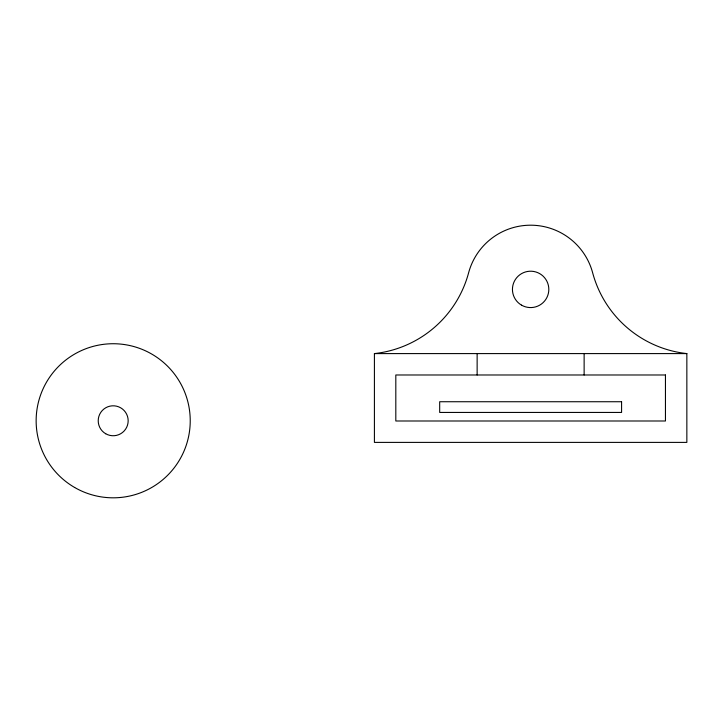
<?xml version="1.0" encoding="UTF-8"?>
<svg xmlns="http://www.w3.org/2000/svg" width="723" height="723" viewBox="0 0 723 723"><rect width="100%" height="100%" fill="white"/><g stroke="black" fill="none" stroke-linecap="round" stroke-linejoin="round"><path stroke-width="1.08" d="M374.415 353.592L686.85 353.592L686.85 442.395L374.415 442.395L374.415 353.592A109.914 109.914 0 0 0 468.621 272.77A64.202 64.202 0 0 1 592.643 272.77A109.914 109.914 0 0 0 686.85 353.592M584.13 353.592L584.13 374.984M477.135 353.592L477.135 374.984M665.449 374.984L395.815 374.984L395.815 420.994L665.449 420.994L665.449 374.984M621.581 401.735L439.683 401.735L439.683 412.435L621.581 412.435L621.581 401.735M74.668 487.492A77.036 77.036 0 0 0 190.23 420.768A77.036 77.036 0 0 0 74.668 354.053A77.036 77.036 0 0 0 74.668 487.492M105.703 433.746A14.984 14.984 0 0 0 128.17 420.768A14.984 14.984 0 0 0 105.703 407.799A14.984 14.984 0 0 0 105.703 433.746M521.536 305.142A18.192 18.192 0 0 0 548.82 289.39A18.192 18.192 0 0 0 521.536 273.637A18.192 18.192 0 0 0 521.536 305.142"/></g></svg>
